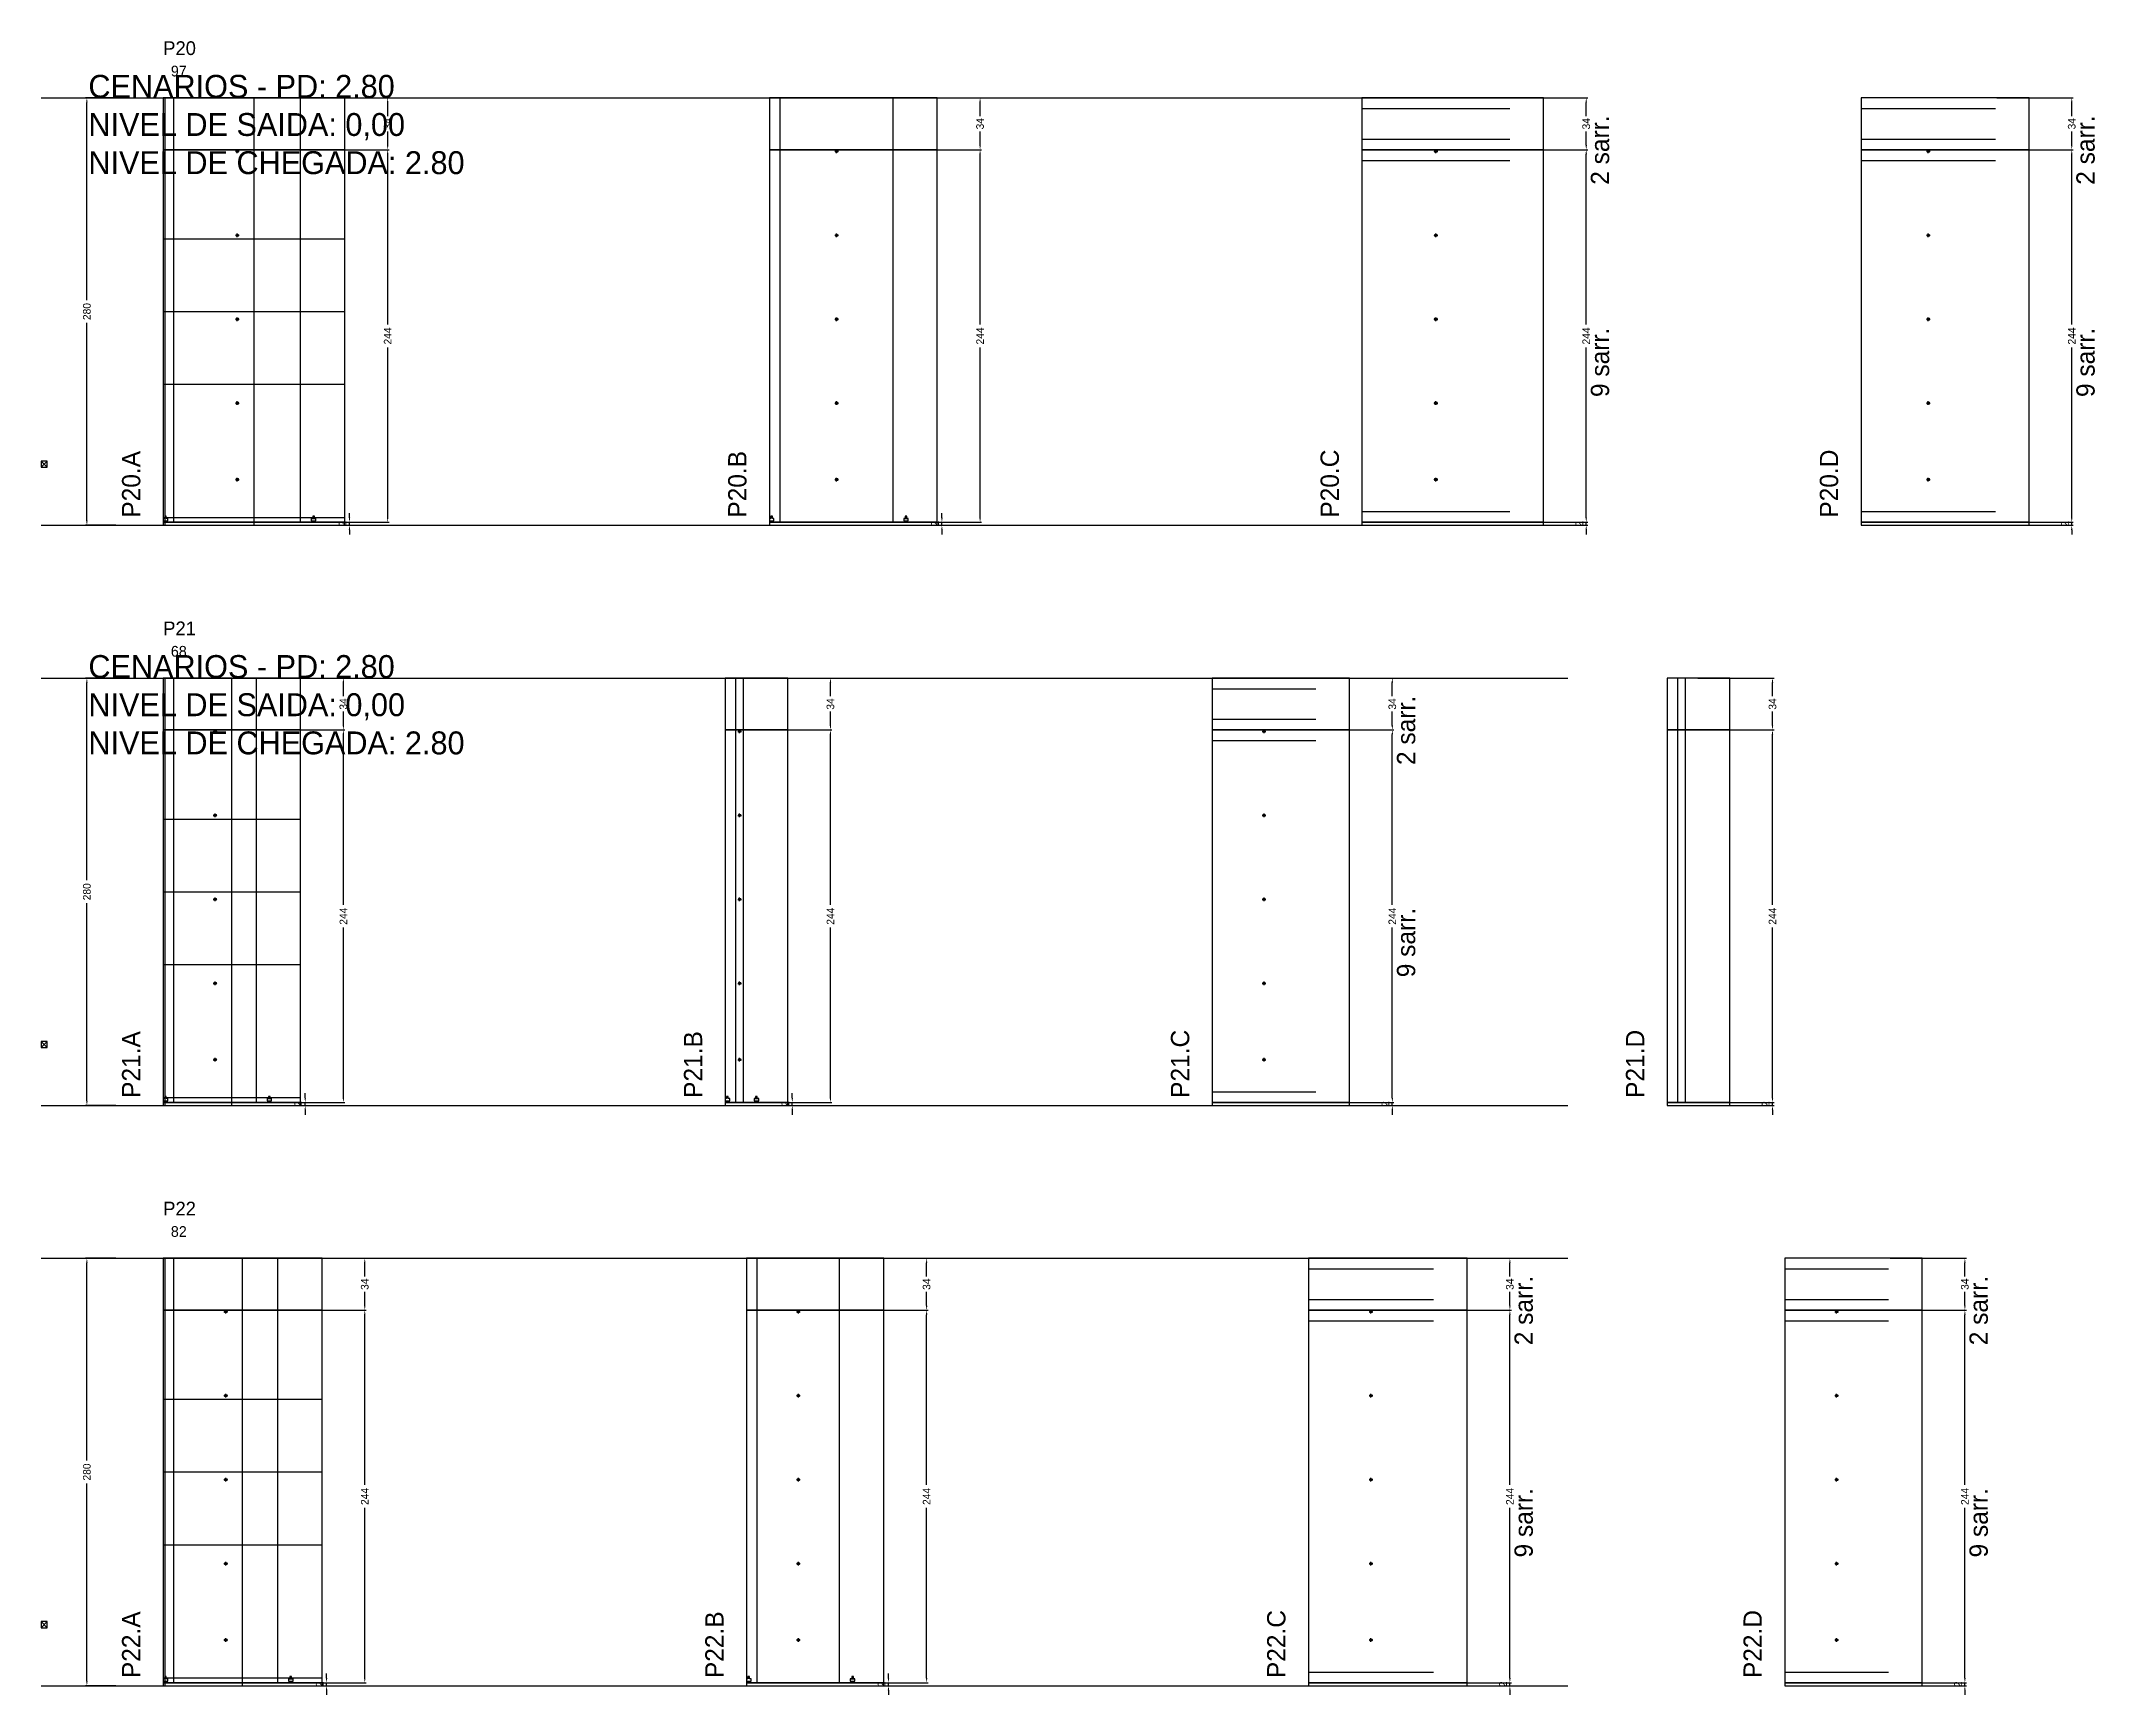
# Model space of a CAD drawing. Header units: centimetres. Extents: x -10500 to 4141, y -7986 to 295.
# Drawn here: x -7000 to -5655, y -7986 to -6903 of the extents above; entities that cross this region are included whole.
import ezdxf

# ---------------------------------------------------------------- set-up
doc = ezdxf.new("R2010")
doc.units = ezdxf.units.CM
doc.linetypes.add('DASHED', pattern=[2, -2])
for name, color, linetype in [('CHAPA', 140, 'Continuous'), ('COTA', 241, 'Continuous'), ('COTAS FURACAO', 16, 'Continuous'), ('Madeira', 30, 'Continuous'), ('MEIO_PONT', 160, 'Continuous'), ('NOMENCLATURA', 7, 'Continuous'), ('Nível', 160, 'Continuous'), ('Painéis', 200, 'Continuous'), ('Perfil Metálico', 150, 'Continuous'), ('SARR_2.2x7', 40, 'Continuous'), ('SARRAFO DE PRESSAO', 200, 'Continuous'), ('texto', 7, 'Continuous'), ('TEXTO_GERAL', 7, 'Continuous')]:
    doc.layers.add(name, color=color, linetype=linetype)
doc.dimstyles.new('PAINEL-NOVA', dxfattribs={"dimtxt": 5, "dimasz": 3, "dimexe": 1, "dimexo": 1, "dimgap": 1, "dimtad": 1, "dimcen": 2.5, "dimazin": 3, "dimtfac": 1, "dimtmove": 0, "dimatfit": 3})

# ---------------------------------------------------------------- blocks, each defined once
blk = doc.blocks.new('_CLOSEDFILLED')
at = {"color": 0, "linetype": 'BYBLOCK'}
blk.add_solid([(-1, 0.16), (0, 0), (-1, -0.16)], dxfattribs=at)
blk = doc.blocks.new('*D469')
for p, q in [((-6951, -6940), (-6971, -6940)), ((-6970, -7072.5), (-6970, -6943)), ((-6970, -7217), (-6970, -7087.5)), ((-6951, -7220), (-6971, -7220))]:
    blk.add_line(p, q)
at = {"layer": 'Defpoints'}
for p in [(-6950, -6940), (-6970, -7220), (-6950, -7220)]:
    blk.add_point(p, dxfattribs=at)
at = {"layer": 'COTA', "xscale": 3, "yscale": 3}
for p, rotation in [((-6970, -6940), 90), ((-6970, -7220), 270)]:
    blk.add_blockref('_CLOSEDFILLED', p, dxfattribs=dict(at, rotation=rotation))
at = {"layer": 'COTA', "insert": (-6970, -7080), "char_height": 5, "attachment_point": 5, "rotation": 90}
blk.add_mtext('280', dxfattribs=at)
blk = doc.blocks.new('MULDURA')
at = {"layer": 'Paineis'}
for p, q in [((0, 0), (4, 4)), ((4, 0), (0, 4))]:
    blk.add_line(p, q, dxfattribs=at)
blk.add_lwpolyline([(0, 0), (4, 0), (4, 4), (0, 4)], close=True, dxfattribs=at)
blk = doc.blocks.new('*D471')
for p, q in [((-6822, -6974), (-6772, -6974)), ((-6773, -7088.5), (-6773, -6977)), ((-6773, -7215), (-6773, -7103.5)), ((-6822, -7218), (-6772, -7218))]:
    blk.add_line(p, q)
at = {"layer": 'Defpoints'}
for p in [(-6823, -6974), (-6823, -7218), (-6773, -7218)]:
    blk.add_point(p, dxfattribs=at)
at = {"layer": 'COTA', "xscale": 3, "yscale": 3}
for p, rotation in [((-6773, -6974), 90), ((-6773, -7218), 270)]:
    blk.add_blockref('_CLOSEDFILLED', p, dxfattribs=dict(at, rotation=rotation))
at = {"layer": 'COTA', "insert": (-6773, -7096), "char_height": 5, "attachment_point": 5, "rotation": 90}
blk.add_mtext('244', dxfattribs=at)
blk = doc.blocks.new('*D472')
for p, q in [((-6822, -6940), (-6772, -6940)), ((-6773, -6952), (-6773, -6943)), ((-6773, -6971), (-6773, -6962)), ((-6822, -6974), (-6772, -6974))]:
    blk.add_line(p, q)
at = {"layer": 'Defpoints'}
for p in [(-6823, -6940), (-6823, -6974), (-6773, -6974)]:
    blk.add_point(p, dxfattribs=at)
at = {"layer": 'COTA', "xscale": 3, "yscale": 3}
for p, rotation in [((-6773, -6940), 90), ((-6773, -6974), 270)]:
    blk.add_blockref('_CLOSEDFILLED', p, dxfattribs=dict(at, rotation=rotation))
at = {"layer": 'COTA', "insert": (-6773, -6957), "char_height": 5, "attachment_point": 5, "rotation": 90}
blk.add_mtext('34', dxfattribs=at)
blk = doc.blocks.new('SLIPTEE')
at = {"layer": 'Paineis'}
blk.add_lwpolyline([(0, 0), (3, 0), (3, 1.5), (2, 1.5), (2, 3), (1, 3), (1, 1.5), (0, 1.5)], close=True, dxfattribs=at)
blk = doc.blocks.new('SLIPTDD')
at = {"layer": 'Paineis'}
blk.add_line((0, 1.5), (3, 1.5), dxfattribs=at)
blk.add_lwpolyline([(0, 0), (3, 0), (3, 1.5), (2, 1.5), (2, 3), (1, 3), (1, 1.5), (0, 1.5)], close=True, dxfattribs=at)
blk = doc.blocks.new('furacao')
at = {"layer": 'COTAS FURACAO'}
for p, q in [((-1.2, 0), (1.2, 0)), ((0, -1.2), (0, 1.2))]:
    blk.add_line(p, q, dxfattribs=at)
blk.add_circle((0, 0), 0.8, dxfattribs=at)
blk = doc.blocks.new('*D474')
for p, q in [((-6434, -6974), (-6384, -6974)), ((-6385, -7088.5), (-6385, -6977)), ((-6385, -7215), (-6385, -7103.5)), ((-6434, -7218), (-6384, -7218))]:
    blk.add_line(p, q)
at = {"layer": 'Defpoints'}
for p in [(-6435, -6974), (-6435, -7218), (-6385, -7218)]:
    blk.add_point(p, dxfattribs=at)
at = {"layer": 'COTA', "xscale": 3, "yscale": 3}
for p, rotation in [((-6385, -6974), 90), ((-6385, -7218), 270)]:
    blk.add_blockref('_CLOSEDFILLED', p, dxfattribs=dict(at, rotation=rotation))
at = {"layer": 'COTA', "insert": (-6385, -7096), "char_height": 5, "attachment_point": 5, "rotation": 90}
blk.add_mtext('244', dxfattribs=at)
blk = doc.blocks.new('*D475')
for p, q in [((-6434, -6940), (-6384, -6940)), ((-6385, -6952), (-6385, -6943)), ((-6385, -6971), (-6385, -6962)), ((-6434, -6974), (-6384, -6974))]:
    blk.add_line(p, q)
at = {"layer": 'Defpoints'}
for p in [(-6435, -6940), (-6435, -6974), (-6385, -6974)]:
    blk.add_point(p, dxfattribs=at)
at = {"layer": 'COTA', "xscale": 3, "yscale": 3}
for p, rotation in [((-6385, -6940), 90), ((-6385, -6974), 270)]:
    blk.add_blockref('_CLOSEDFILLED', p, dxfattribs=dict(at, rotation=rotation))
at = {"layer": 'COTA', "insert": (-6385, -6957), "char_height": 5, "attachment_point": 5, "rotation": 90}
blk.add_mtext('34', dxfattribs=at)
blk = doc.blocks.new('*D477')
for p, q in [((-6037, -6974), (-5987, -6974)), ((-5988, -7088.5), (-5988, -6977)), ((-5988, -7215), (-5988, -7103.5)), ((-6037, -7218), (-5987, -7218))]:
    blk.add_line(p, q)
at = {"layer": 'Defpoints'}
for p in [(-6038, -6974), (-6038, -7218), (-5988, -7218)]:
    blk.add_point(p, dxfattribs=at)
at = {"layer": 'COTA', "xscale": 3, "yscale": 3}
for p, rotation in [((-5988, -6974), 90), ((-5988, -7218), 270)]:
    blk.add_blockref('_CLOSEDFILLED', p, dxfattribs=dict(at, rotation=rotation))
at = {"layer": 'COTA', "insert": (-5988, -7096), "char_height": 5, "attachment_point": 5, "rotation": 90}
blk.add_mtext('244', dxfattribs=at)
blk = doc.blocks.new('*D478')
for p, q in [((-6037, -6940), (-5987, -6940)), ((-5988, -6952), (-5988, -6943)), ((-5988, -6971), (-5988, -6962)), ((-6037, -6974), (-5987, -6974))]:
    blk.add_line(p, q)
at = {"layer": 'Defpoints'}
for p in [(-6038, -6940), (-6038, -6974), (-5988, -6974)]:
    blk.add_point(p, dxfattribs=at)
at = {"layer": 'COTA', "xscale": 3, "yscale": 3}
for p, rotation in [((-5988, -6940), 90), ((-5988, -6974), 270)]:
    blk.add_blockref('_CLOSEDFILLED', p, dxfattribs=dict(at, rotation=rotation))
at = {"layer": 'COTA', "insert": (-5988, -6957), "char_height": 5, "attachment_point": 5, "rotation": 90}
blk.add_mtext('34', dxfattribs=at)
blk = doc.blocks.new('*D480')
for p, q in [((-5719, -6974), (-5669, -6974)), ((-5670, -7088.5), (-5670, -6977)), ((-5670, -7215), (-5670, -7103.5)), ((-5719, -7218), (-5669, -7218))]:
    blk.add_line(p, q)
at = {"layer": 'Defpoints'}
for p in [(-5720, -6974), (-5720, -7218), (-5670, -7218)]:
    blk.add_point(p, dxfattribs=at)
at = {"layer": 'COTA', "xscale": 3, "yscale": 3}
for p, rotation in [((-5670, -6974), 90), ((-5670, -7218), 270)]:
    blk.add_blockref('_CLOSEDFILLED', p, dxfattribs=dict(at, rotation=rotation))
at = {"layer": 'COTA', "insert": (-5670, -7096), "char_height": 5, "attachment_point": 5, "rotation": 90}
blk.add_mtext('244', dxfattribs=at)
blk = doc.blocks.new('*D481')
for p, q in [((-5719, -6940), (-5669, -6940)), ((-5670, -6952), (-5670, -6943)), ((-5670, -6971), (-5670, -6962)), ((-5719, -6974), (-5669, -6974))]:
    blk.add_line(p, q)
at = {"layer": 'Defpoints'}
for p in [(-5720, -6940), (-5720, -6974), (-5670, -6974)]:
    blk.add_point(p, dxfattribs=at)
at = {"layer": 'COTA', "xscale": 3, "yscale": 3}
for p, rotation in [((-5670, -6940), 90), ((-5670, -6974), 270)]:
    blk.add_blockref('_CLOSEDFILLED', p, dxfattribs=dict(at, rotation=rotation))
at = {"layer": 'COTA', "insert": (-5670, -6957), "char_height": 5, "attachment_point": 5, "rotation": 90}
blk.add_mtext('34', dxfattribs=at)
blk = doc.blocks.new('*D495')
for p, q in [((-6951, -7320), (-6971, -7320)), ((-6970, -7452.5), (-6970, -7323)), ((-6970, -7597), (-6970, -7467.5)), ((-6951, -7600), (-6971, -7600))]:
    blk.add_line(p, q)
at = {"layer": 'Defpoints'}
for p in [(-6950, -7320), (-6970, -7600), (-6950, -7600)]:
    blk.add_point(p, dxfattribs=at)
at = {"layer": 'COTA', "xscale": 3, "yscale": 3}
for p, rotation in [((-6970, -7320), 90), ((-6970, -7600), 270)]:
    blk.add_blockref('_CLOSEDFILLED', p, dxfattribs=dict(at, rotation=rotation))
at = {"layer": 'COTA', "insert": (-6970, -7460), "char_height": 5, "attachment_point": 5, "rotation": 90}
blk.add_mtext('280', dxfattribs=at)
blk = doc.blocks.new('*D497')
for p, q in [((-6851, -7354), (-6801, -7354)), ((-6802, -7468.5), (-6802, -7357)), ((-6802, -7595), (-6802, -7483.5)), ((-6851, -7598), (-6801, -7598))]:
    blk.add_line(p, q)
at = {"layer": 'Defpoints'}
for p in [(-6852, -7354), (-6852, -7598), (-6802, -7598)]:
    blk.add_point(p, dxfattribs=at)
at = {"layer": 'COTA', "xscale": 3, "yscale": 3}
for p, rotation in [((-6802, -7354), 90), ((-6802, -7598), 270)]:
    blk.add_blockref('_CLOSEDFILLED', p, dxfattribs=dict(at, rotation=rotation))
at = {"layer": 'COTA', "insert": (-6802, -7476), "char_height": 5, "attachment_point": 5, "rotation": 90}
blk.add_mtext('244', dxfattribs=at)
blk = doc.blocks.new('*D498')
for p, q in [((-6851, -7320), (-6801, -7320)), ((-6802, -7332), (-6802, -7323)), ((-6802, -7351), (-6802, -7342)), ((-6851, -7354), (-6801, -7354))]:
    blk.add_line(p, q)
at = {"layer": 'Defpoints'}
for p in [(-6852, -7320), (-6852, -7354), (-6802, -7354)]:
    blk.add_point(p, dxfattribs=at)
at = {"layer": 'COTA', "xscale": 3, "yscale": 3}
for p, rotation in [((-6802, -7320), 90), ((-6802, -7354), 270)]:
    blk.add_blockref('_CLOSEDFILLED', p, dxfattribs=dict(at, rotation=rotation))
at = {"layer": 'COTA', "insert": (-6802, -7337), "char_height": 5, "attachment_point": 5, "rotation": 90}
blk.add_mtext('34', dxfattribs=at)
blk = doc.blocks.new('*D500')
for p, q in [((-6532, -7354), (-6482, -7354)), ((-6483, -7468.5), (-6483, -7357)), ((-6483, -7595), (-6483, -7483.5)), ((-6532, -7598), (-6482, -7598))]:
    blk.add_line(p, q)
at = {"layer": 'Defpoints'}
for p in [(-6533, -7354), (-6533, -7598), (-6483, -7598)]:
    blk.add_point(p, dxfattribs=at)
at = {"layer": 'COTA', "xscale": 3, "yscale": 3}
for p, rotation in [((-6483, -7354), 90), ((-6483, -7598), 270)]:
    blk.add_blockref('_CLOSEDFILLED', p, dxfattribs=dict(at, rotation=rotation))
at = {"layer": 'COTA', "insert": (-6483, -7476), "char_height": 5, "attachment_point": 5, "rotation": 90}
blk.add_mtext('244', dxfattribs=at)
blk = doc.blocks.new('*D501')
for p, q in [((-6532, -7320), (-6482, -7320)), ((-6483, -7332), (-6483, -7323)), ((-6483, -7351), (-6483, -7342)), ((-6532, -7354), (-6482, -7354))]:
    blk.add_line(p, q)
at = {"layer": 'Defpoints'}
for p in [(-6533, -7320), (-6533, -7354), (-6483, -7354)]:
    blk.add_point(p, dxfattribs=at)
at = {"layer": 'COTA', "xscale": 3, "yscale": 3}
for p, rotation in [((-6483, -7320), 90), ((-6483, -7354), 270)]:
    blk.add_blockref('_CLOSEDFILLED', p, dxfattribs=dict(at, rotation=rotation))
at = {"layer": 'COTA', "insert": (-6483, -7337), "char_height": 5, "attachment_point": 5, "rotation": 90}
blk.add_mtext('34', dxfattribs=at)
blk = doc.blocks.new('*D503')
for p, q in [((-6164, -7354), (-6114, -7354)), ((-6115, -7468.5), (-6115, -7357)), ((-6115, -7595), (-6115, -7483.5)), ((-6164, -7598), (-6114, -7598))]:
    blk.add_line(p, q)
at = {"layer": 'Defpoints'}
for p in [(-6165, -7354), (-6165, -7598), (-6115, -7598)]:
    blk.add_point(p, dxfattribs=at)
at = {"layer": 'COTA', "xscale": 3, "yscale": 3}
for p, rotation in [((-6115, -7354), 90), ((-6115, -7598), 270)]:
    blk.add_blockref('_CLOSEDFILLED', p, dxfattribs=dict(at, rotation=rotation))
at = {"layer": 'COTA', "insert": (-6115, -7476), "char_height": 5, "attachment_point": 5, "rotation": 90}
blk.add_mtext('244', dxfattribs=at)
blk = doc.blocks.new('*D504')
for p, q in [((-6164, -7320), (-6114, -7320)), ((-6115, -7332), (-6115, -7323)), ((-6115, -7351), (-6115, -7342)), ((-6164, -7354), (-6114, -7354))]:
    blk.add_line(p, q)
at = {"layer": 'Defpoints'}
for p in [(-6165, -7320), (-6165, -7354), (-6115, -7354)]:
    blk.add_point(p, dxfattribs=at)
at = {"layer": 'COTA', "xscale": 3, "yscale": 3}
for p, rotation in [((-6115, -7320), 90), ((-6115, -7354), 270)]:
    blk.add_blockref('_CLOSEDFILLED', p, dxfattribs=dict(at, rotation=rotation))
at = {"layer": 'COTA', "insert": (-6115, -7337), "char_height": 5, "attachment_point": 5, "rotation": 90}
blk.add_mtext('34', dxfattribs=at)
blk = doc.blocks.new('*D506')
for p, q in [((-5915, -7354), (-5865, -7354)), ((-5866, -7468.5), (-5866, -7357)), ((-5866, -7595), (-5866, -7483.5)), ((-5915, -7598), (-5865, -7598))]:
    blk.add_line(p, q)
at = {"layer": 'Defpoints'}
for p in [(-5916, -7354), (-5916, -7598), (-5866, -7598)]:
    blk.add_point(p, dxfattribs=at)
at = {"layer": 'COTA', "xscale": 3, "yscale": 3}
for p, rotation in [((-5866, -7354), 90), ((-5866, -7598), 270)]:
    blk.add_blockref('_CLOSEDFILLED', p, dxfattribs=dict(at, rotation=rotation))
at = {"layer": 'COTA', "insert": (-5866, -7476), "char_height": 5, "attachment_point": 5, "rotation": 90}
blk.add_mtext('244', dxfattribs=at)
blk = doc.blocks.new('*D507')
for p, q in [((-5915, -7320), (-5865, -7320)), ((-5866, -7332), (-5866, -7323)), ((-5866, -7351), (-5866, -7342)), ((-5915, -7354), (-5865, -7354))]:
    blk.add_line(p, q)
at = {"layer": 'Defpoints'}
for p in [(-5916, -7320), (-5916, -7354), (-5866, -7354)]:
    blk.add_point(p, dxfattribs=at)
at = {"layer": 'COTA', "xscale": 3, "yscale": 3}
for p, rotation in [((-5866, -7320), 90), ((-5866, -7354), 270)]:
    blk.add_blockref('_CLOSEDFILLED', p, dxfattribs=dict(at, rotation=rotation))
at = {"layer": 'COTA', "insert": (-5866, -7337), "char_height": 5, "attachment_point": 5, "rotation": 90}
blk.add_mtext('34', dxfattribs=at)
blk = doc.blocks.new('*D521')
for p, q in [((-6951, -7700), (-6971, -7700)), ((-6970, -7832.5), (-6970, -7703)), ((-6970, -7977), (-6970, -7847.5)), ((-6951, -7980), (-6971, -7980))]:
    blk.add_line(p, q)
at = {"layer": 'Defpoints'}
for p in [(-6950, -7700), (-6970, -7980), (-6950, -7980)]:
    blk.add_point(p, dxfattribs=at)
at = {"layer": 'COTA', "xscale": 3, "yscale": 3}
for p, rotation in [((-6970, -7700), 90), ((-6970, -7980), 270)]:
    blk.add_blockref('_CLOSEDFILLED', p, dxfattribs=dict(at, rotation=rotation))
at = {"layer": 'COTA', "insert": (-6970, -7840), "char_height": 5, "attachment_point": 5, "rotation": 90}
blk.add_mtext('280', dxfattribs=at)
blk = doc.blocks.new('*D523')
for p, q in [((-6837, -7734), (-6787, -7734)), ((-6788, -7848.5), (-6788, -7737)), ((-6788, -7975), (-6788, -7863.5)), ((-6837, -7978), (-6787, -7978))]:
    blk.add_line(p, q)
at = {"layer": 'Defpoints'}
for p in [(-6838, -7734), (-6838, -7978), (-6788, -7978)]:
    blk.add_point(p, dxfattribs=at)
at = {"layer": 'COTA', "xscale": 3, "yscale": 3}
for p, rotation in [((-6788, -7734), 90), ((-6788, -7978), 270)]:
    blk.add_blockref('_CLOSEDFILLED', p, dxfattribs=dict(at, rotation=rotation))
at = {"layer": 'COTA', "insert": (-6788, -7856), "char_height": 5, "attachment_point": 5, "rotation": 90}
blk.add_mtext('244', dxfattribs=at)
blk = doc.blocks.new('*D524')
for p, q in [((-6837, -7700), (-6787, -7700)), ((-6788, -7712), (-6788, -7703)), ((-6837, -7734), (-6787, -7734)), ((-6788, -7731), (-6788, -7722))]:
    blk.add_line(p, q)
at = {"layer": 'Defpoints'}
for p in [(-6838, -7700), (-6838, -7734), (-6788, -7734)]:
    blk.add_point(p, dxfattribs=at)
at = {"layer": 'COTA', "xscale": 3, "yscale": 3}
for p, rotation in [((-6788, -7700), 90), ((-6788, -7734), 270)]:
    blk.add_blockref('_CLOSEDFILLED', p, dxfattribs=dict(at, rotation=rotation))
at = {"layer": 'COTA', "insert": (-6788, -7717), "char_height": 5, "attachment_point": 5, "rotation": 90}
blk.add_mtext('34', dxfattribs=at)
blk = doc.blocks.new('*D526')
for p, q in [((-6469, -7734), (-6419, -7734)), ((-6420, -7848.5), (-6420, -7737)), ((-6420, -7975), (-6420, -7863.5)), ((-6469, -7978), (-6419, -7978))]:
    blk.add_line(p, q)
at = {"layer": 'Defpoints'}
for p in [(-6470, -7734), (-6470, -7978), (-6420, -7978)]:
    blk.add_point(p, dxfattribs=at)
at = {"layer": 'COTA', "xscale": 3, "yscale": 3}
for p, rotation in [((-6420, -7734), 90), ((-6420, -7978), 270)]:
    blk.add_blockref('_CLOSEDFILLED', p, dxfattribs=dict(at, rotation=rotation))
at = {"layer": 'COTA', "insert": (-6420, -7856), "char_height": 5, "attachment_point": 5, "rotation": 90}
blk.add_mtext('244', dxfattribs=at)
blk = doc.blocks.new('*D527')
for p, q in [((-6469, -7700), (-6419, -7700)), ((-6420, -7712), (-6420, -7703)), ((-6469, -7734), (-6419, -7734)), ((-6420, -7731), (-6420, -7722))]:
    blk.add_line(p, q)
at = {"layer": 'Defpoints'}
for p in [(-6470, -7700), (-6470, -7734), (-6420, -7734)]:
    blk.add_point(p, dxfattribs=at)
at = {"layer": 'COTA', "xscale": 3, "yscale": 3}
for p, rotation in [((-6420, -7700), 90), ((-6420, -7734), 270)]:
    blk.add_blockref('_CLOSEDFILLED', p, dxfattribs=dict(at, rotation=rotation))
at = {"layer": 'COTA', "insert": (-6420, -7717), "char_height": 5, "attachment_point": 5, "rotation": 90}
blk.add_mtext('34', dxfattribs=at)
blk = doc.blocks.new('*D529')
for p, q in [((-6087, -7734), (-6037, -7734)), ((-6038, -7848.5), (-6038, -7737)), ((-6038, -7975), (-6038, -7863.5)), ((-6087, -7978), (-6037, -7978))]:
    blk.add_line(p, q)
at = {"layer": 'Defpoints'}
for p in [(-6088, -7734), (-6088, -7978), (-6038, -7978)]:
    blk.add_point(p, dxfattribs=at)
at = {"layer": 'COTA', "xscale": 3, "yscale": 3}
for p, rotation in [((-6038, -7734), 90), ((-6038, -7978), 270)]:
    blk.add_blockref('_CLOSEDFILLED', p, dxfattribs=dict(at, rotation=rotation))
at = {"layer": 'COTA', "insert": (-6038, -7856), "char_height": 5, "attachment_point": 5, "rotation": 90}
blk.add_mtext('244', dxfattribs=at)
blk = doc.blocks.new('*D530')
for p, q in [((-6087, -7700), (-6037, -7700)), ((-6038, -7712), (-6038, -7703)), ((-6087, -7734), (-6037, -7734)), ((-6038, -7731), (-6038, -7722))]:
    blk.add_line(p, q)
at = {"layer": 'Defpoints'}
for p in [(-6088, -7700), (-6088, -7734), (-6038, -7734)]:
    blk.add_point(p, dxfattribs=at)
at = {"layer": 'COTA', "xscale": 3, "yscale": 3}
for p, rotation in [((-6038, -7700), 90), ((-6038, -7734), 270)]:
    blk.add_blockref('_CLOSEDFILLED', p, dxfattribs=dict(at, rotation=rotation))
at = {"layer": 'COTA', "insert": (-6038, -7717), "char_height": 5, "attachment_point": 5, "rotation": 90}
blk.add_mtext('34', dxfattribs=at)
blk = doc.blocks.new('*D532')
for p, q in [((-5789, -7734), (-5739, -7734)), ((-5740, -7848.5), (-5740, -7737)), ((-5740, -7975), (-5740, -7863.5)), ((-5789, -7978), (-5739, -7978))]:
    blk.add_line(p, q)
at = {"layer": 'Defpoints'}
for p in [(-5790, -7734), (-5790, -7978), (-5740, -7978)]:
    blk.add_point(p, dxfattribs=at)
at = {"layer": 'COTA', "xscale": 3, "yscale": 3}
for p, rotation in [((-5740, -7734), 90), ((-5740, -7978), 270)]:
    blk.add_blockref('_CLOSEDFILLED', p, dxfattribs=dict(at, rotation=rotation))
at = {"layer": 'COTA', "insert": (-5740, -7856), "char_height": 5, "attachment_point": 5, "rotation": 90}
blk.add_mtext('244', dxfattribs=at)
blk = doc.blocks.new('*D533')
for p, q in [((-5789, -7700), (-5739, -7700)), ((-5740, -7712), (-5740, -7703)), ((-5789, -7734), (-5739, -7734)), ((-5740, -7731), (-5740, -7722))]:
    blk.add_line(p, q)
at = {"layer": 'Defpoints'}
for p in [(-5790, -7700), (-5790, -7734), (-5740, -7734)]:
    blk.add_point(p, dxfattribs=at)
at = {"layer": 'COTA', "xscale": 3, "yscale": 3}
for p, rotation in [((-5740, -7700), 90), ((-5740, -7734), 270)]:
    blk.add_blockref('_CLOSEDFILLED', p, dxfattribs=dict(at, rotation=rotation))
at = {"layer": 'COTA', "insert": (-5740, -7717), "char_height": 5, "attachment_point": 5, "rotation": 90}
blk.add_mtext('34', dxfattribs=at)

msp = doc.modelspace()

# ---------------------------------------------------------------- linework, layer by layer
at = {"layer": 'CHAPA'}
for points in [[(-6920, -7220), (-6918.8, -7220), (-6918.8, -6940), (-6920, -6940)], [(-6920, -7600), (-6918.8, -7600), (-6918.8, -7320), (-6920, -7320)], [(-6920, -7980), (-6918.8, -7980), (-6918.8, -7700), (-6920, -7700)]]:
    msp.add_lwpolyline(points, close=True, dxfattribs=at)
at = {"layer": 'Madeira'}
for points in [[(-6920, -7032.4), (-6801, -7032.4)], [(-6920, -7127.6), (-6801, -7127.6)], [(-6920, -7412.4), (-6830, -7412.4)], [(-6920, -7507.6), (-6830, -7507.6)], [(-6920, -7792.4), (-6816, -7792.4)], [(-6920, -7887.6), (-6816, -7887.6)]]:
    msp.add_lwpolyline(points, dxfattribs=at)
at = {"layer": 'MEIO_PONT'}
for points in [[(-6920, -7080), (-6801, -7080)], [(-6920, -7460), (-6830, -7460)], [(-6920, -7840), (-6816, -7840)]]:
    msp.add_lwpolyline(points, dxfattribs=at)
at = {"layer": 'Nível', "linetype": 'DASHED'}
for points in [[(-7000, -6940), (-6000, -6940)], [(-7000, -7220), (-6000, -7220)], [(-7000, -7320), (-6000, -7320)], [(-7000, -7600), (-6000, -7600)], [(-7000, -7700), (-6000, -7700)], [(-7000, -7980), (-6000, -7980)]]:
    msp.add_lwpolyline(points, dxfattribs=at)
at = {"layer": 'Painéis'}
for points in [[(-6920, -6974), (-6801, -6974), (-6801, -6940), (-6920, -6940)], [(-6920, -7220), (-6801, -7220), (-6801, -6940), (-6920, -6940)], [(-6523, -6974), (-6413, -6974), (-6413, -6940), (-6523, -6940)], [(-6135, -6974), (-6016, -6974), (-6016, -6940), (-6135, -6940)], [(-5808, -6974), (-5698, -6974), (-5698, -6940), (-5808, -6940)], [(-6920, -7218), (-6801, -7218), (-6801, -6974), (-6920, -6974)], [(-6523, -7218), (-6413, -7218), (-6413, -6974), (-6523, -6974)], [(-6135, -7218), (-6016, -7218), (-6016, -6974), (-6135, -6974)], [(-5808, -7218), (-5698, -7218), (-5698, -6974), (-5808, -6974)], [(-6920, -7220), (-6801, -7220), (-6801, -7218), (-6920, -7218)], [(-6523, -7220), (-6413, -7220), (-6413, -7218), (-6523, -7218)], [(-6135, -7220), (-6016, -7220), (-6016, -7218), (-6135, -7218)], [(-5808, -7220), (-5698, -7220), (-5698, -7218), (-5808, -7218)], [(-6920, -7354), (-6830, -7354), (-6830, -7320), (-6920, -7320)], [(-6920, -7600), (-6830, -7600), (-6830, -7320), (-6920, -7320)], [(-6552, -7354), (-6511, -7354), (-6511, -7320), (-6552, -7320)], [(-6233, -7354), (-6143, -7354), (-6143, -7320), (-6233, -7320)], [(-5935, -7354), (-5894, -7354), (-5894, -7320), (-5935, -7320)], [(-6920, -7598), (-6830, -7598), (-6830, -7354), (-6920, -7354)], [(-6552, -7598), (-6511, -7598), (-6511, -7354), (-6552, -7354)], [(-6233, -7598), (-6143, -7598), (-6143, -7354), (-6233, -7354)], [(-5935, -7598), (-5894, -7598), (-5894, -7354), (-5935, -7354)], [(-6920, -7600), (-6830, -7600), (-6830, -7598), (-6920, -7598)], [(-6552, -7600), (-6511, -7600), (-6511, -7598), (-6552, -7598)], [(-6233, -7600), (-6143, -7600), (-6143, -7598), (-6233, -7598)], [(-5935, -7600), (-5894, -7600), (-5894, -7598), (-5935, -7598)], [(-6920, -7734), (-6816, -7734), (-6816, -7700), (-6920, -7700)], [(-6920, -7980), (-6816, -7980), (-6816, -7700), (-6920, -7700)], [(-6538, -7734), (-6448, -7734), (-6448, -7700), (-6538, -7700)], [(-6170, -7734), (-6066, -7734), (-6066, -7700), (-6170, -7700)], [(-5858, -7734), (-5768, -7734), (-5768, -7700), (-5858, -7700)], [(-6920, -7978), (-6816, -7978), (-6816, -7734), (-6920, -7734)], [(-6538, -7978), (-6448, -7978), (-6448, -7734), (-6538, -7734)], [(-6170, -7978), (-6066, -7978), (-6066, -7734), (-6170, -7734)], [(-5858, -7978), (-5768, -7978), (-5768, -7734), (-5858, -7734)], [(-6920, -7980), (-6816, -7980), (-6816, -7978), (-6920, -7978)], [(-6538, -7980), (-6448, -7980), (-6448, -7978), (-6538, -7978)], [(-6170, -7980), (-6066, -7980), (-6066, -7978), (-6170, -7978)], [(-5858, -7980), (-5768, -7980), (-5768, -7978), (-5858, -7978)]]:
    msp.add_lwpolyline(points, close=True, dxfattribs=at)
at = {"layer": 'Perfil Metálico'}
for p, q in [((-6860.5, -7220), (-6860.5, -6940)), ((-6875, -7600), (-6875, -7320)), ((-6868, -7980), (-6868, -7700))]:
    msp.add_line(p, q, dxfattribs=at)
at = {"layer": 'SARR_2.2x7'}
for points in [[(-6913, -6974), (-6913, -6940)], [(-6830, -6974), (-6830, -6940)], [(-6516, -6974), (-6516, -6940)], [(-6442, -6974), (-6442, -6940)], [(-6135, -6947), (-6038, -6947)], [(-5808, -6947), (-5720, -6947)], [(-6135, -6967), (-6038, -6967)], [(-5808, -6967), (-5720, -6967)], [(-6135, -6981), (-6038, -6981)], [(-5808, -6981), (-5720, -6981)], [(-6135, -7211), (-6038, -7211)], [(-5808, -7211), (-5720, -7211)], [(-6913, -7354), (-6913, -7320)], [(-6859, -7354), (-6859, -7320)], [(-6545, -7354), (-6545, -7320)], [(-6540, -7354), (-6540, -7320)], [(-6233, -7327), (-6165, -7327)], [(-5928, -7354), (-5928, -7320)], [(-5923, -7354), (-5923, -7320)], [(-6233, -7347), (-6165, -7347)], [(-6233, -7361), (-6165, -7361)], [(-6233, -7591), (-6165, -7591)], [(-6913, -7734), (-6913, -7700)], [(-6845, -7734), (-6845, -7700)], [(-6531, -7734), (-6531, -7700)], [(-6477, -7734), (-6477, -7700)], [(-6170, -7707), (-6088, -7707)], [(-5858, -7707), (-5790, -7707)], [(-6170, -7727), (-6088, -7727)], [(-5858, -7727), (-5790, -7727)], [(-6170, -7741), (-6088, -7741)], [(-5858, -7741), (-5790, -7741)], [(-6170, -7971), (-6088, -7971)], [(-5858, -7971), (-5790, -7971)]]:
    msp.add_lwpolyline(points, dxfattribs=at)
at = {"layer": 'SARR_2.2x7', "linetype": 'DASHED'}
for points in [[(-6913, -7218), (-6913, -6974)], [(-6830, -7218), (-6830, -6974)], [(-6516, -7218), (-6516, -6974)], [(-6442, -7218), (-6442, -6974)], [(-6913, -7598), (-6913, -7354)], [(-6859, -7598), (-6859, -7354)], [(-6545, -7598), (-6545, -7354)], [(-6540, -7598), (-6540, -7354)], [(-5928, -7598), (-5928, -7354)], [(-5923, -7598), (-5923, -7354)], [(-6913, -7978), (-6913, -7734)], [(-6845, -7978), (-6845, -7734)], [(-6531, -7978), (-6531, -7734)], [(-6477, -7978), (-6477, -7734)]]:
    msp.add_lwpolyline(points, dxfattribs=at)
at = {"layer": 'SARRAFO DE PRESSAO'}
for points in [[(-6920, -7220), (-6801, -7220), (-6801, -7215), (-6920, -7215)], [(-6920, -7600), (-6830, -7600), (-6830, -7595), (-6920, -7595)], [(-6920, -7980), (-6816, -7980), (-6816, -7975), (-6920, -7975)]]:
    msp.add_lwpolyline(points, close=True, dxfattribs=at)

# ---------------------------------------------------------------- block references
at = {"layer": 'COTA'}
for name, p in [('furacao', (-6871.5, -6975)), ('furacao', (-6479, -6975)), ('furacao', (-6086.5, -6975)), ('furacao', (-5764, -6975)), ('furacao', (-6871.5, -7030)), ('furacao', (-6479, -7030)), ('furacao', (-6086.5, -7030)), ('furacao', (-5764, -7030)), ('furacao', (-6871.5, -7085)), ('furacao', (-6479, -7085)), ('furacao', (-6086.5, -7085)), ('furacao', (-5764, -7085)), ('furacao', (-6871.5, -7140)), ('furacao', (-6479, -7140)), ('furacao', (-6086.5, -7140)), ('furacao', (-5764, -7140)), ('MULDURA', (-7000, -7182)), ('furacao', (-6871.5, -7190)), ('furacao', (-6479, -7190)), ('furacao', (-6086.5, -7190)), ('furacao', (-5764, -7190)), ('SLIPTEE', (-6920, -7217)), ('SLIPTDD', (-6823, -7217)), ('SLIPTEE', (-6523, -7217)), ('SLIPTDD', (-6435, -7217)), ('furacao', (-6886, -7355)), ('furacao', (-6542.5, -7355)), ('furacao', (-6199, -7355)), ('furacao', (-6886, -7410)), ('furacao', (-6542.5, -7410)), ('furacao', (-6199, -7410)), ('furacao', (-6886, -7465)), ('furacao', (-6542.5, -7465)), ('furacao', (-6199, -7465)), ('furacao', (-6886, -7520)), ('furacao', (-6542.5, -7520)), ('furacao', (-6199, -7520)), ('MULDURA', (-7000, -7562)), ('furacao', (-6886, -7570)), ('furacao', (-6542.5, -7570)), ('furacao', (-6199, -7570)), ('SLIPTEE', (-6920, -7597)), ('SLIPTDD', (-6852, -7597)), ('SLIPTEE', (-6552, -7597)), ('SLIPTDD', (-6533, -7597)), ('furacao', (-6879, -7735)), ('furacao', (-6504, -7735)), ('furacao', (-6129, -7735)), ('furacao', (-5824, -7735)), ('furacao', (-6879, -7790)), ('furacao', (-6504, -7790)), ('furacao', (-6129, -7790)), ('furacao', (-5824, -7790)), ('furacao', (-6879, -7845)), ('furacao', (-6504, -7845)), ('furacao', (-6129, -7845)), ('furacao', (-5824, -7845)), ('furacao', (-6879, -7900)), ('furacao', (-6504, -7900)), ('furacao', (-6129, -7900)), ('furacao', (-5824, -7900)), ('MULDURA', (-7000, -7942)), ('furacao', (-6879, -7950)), ('furacao', (-6504, -7950)), ('furacao', (-6129, -7950)), ('furacao', (-5824, -7950)), ('SLIPTEE', (-6920, -7977)), ('SLIPTDD', (-6838, -7977)), ('SLIPTEE', (-6538, -7977)), ('SLIPTDD', (-6470, -7977))]:
    msp.add_blockref(name, p, dxfattribs=at)

# ---------------------------------------------------------------- texts
at = {"layer": 'NOMENCLATURA'}
for s, p in [('CENARIOS - PD: 2.80', (-6969, -6940)), ('NIVEL DE SAIDA: 0,00', (-6969, -6965)), ('NIVEL DE CHEGADA: 2.80', (-6969, -6990)), ('CENARIOS - PD: 2.80', (-6969, -7320)), ('NIVEL DE SAIDA: 0,00', (-6969, -7345)), ('NIVEL DE CHEGADA: 2.80', (-6969, -7370))]:
    msp.add_text(s, height=15, dxfattribs=at).set_placement(p)
for s, p in [('2 sarr.', (-5973, -6997)), ('2 sarr.', (-5655, -6997)), ('9 sarr.', (-5973, -7136)), ('9 sarr.', (-5655, -7136)), ('P20.A', (-6935, -7215)), ('P20.B', (-6538, -7215)), ('P20.C', (-6150, -7215)), ('P20.D', (-5823, -7215)), ('2 sarr.', (-6100, -7377)), ('9 sarr.', (-6100, -7516)), ('P21.A', (-6935, -7595)), ('P21.B', (-6567, -7595)), ('P21.C', (-6248, -7595)), ('P21.D', (-5950, -7595)), ('2 sarr.', (-6023, -7757)), ('2 sarr.', (-5725, -7757)), ('9 sarr.', (-6023, -7896)), ('9 sarr.', (-5725, -7896)), ('P22.A', (-6935, -7975)), ('P22.B', (-6553, -7975)), ('P22.C', (-6185, -7975)), ('P22.D', (-5873, -7975))]:
    msp.add_text(s, height=12, rotation=90, dxfattribs=at).set_placement(p)
at = {"layer": 'texto'}
for s, p in [('97', (-6915, -6926)), ('68', (-6915, -7306)), ('82', (-6915, -7686))]:
    msp.add_text(s, height=7, dxfattribs=at).set_placement(p)
at = {"layer": 'TEXTO_GERAL'}
for s, p in [('P20', (-6920, -6912)), ('P21', (-6920, -7292)), ('P22', (-6920, -7672))]:
    msp.add_text(s, height=9, dxfattribs=at).set_placement(p)

# ---------------------------------------------------------------- dimensions: what is measured, and where the dimension line sits
at = {"layer": 'COTA'}
for base, p1, p2, picture, middle in [((-6970, -7220), (-6950, -7220), (-6950, -6940), '*D469', (-6970, -7080)), ((-6773, -6974), (-6823, -6974), (-6823, -6940), '*D472', (-6773, -6957)), ((-6385, -6974), (-6435, -6974), (-6435, -6940), '*D475', (-6385, -6957)), ((-5988, -6974), (-6038, -6974), (-6038, -6940), '*D478', (-5988, -6957)), ((-5670, -6974), (-5720, -6974), (-5720, -6940), '*D481', (-5670, -6957)), ((-6773, -7218), (-6823, -7218), (-6823, -6974), '*D471', (-6773, -7096)), ((-6385, -7218), (-6435, -7218), (-6435, -6974), '*D474', (-6385, -7096)), ((-5988, -7218), (-6038, -7218), (-6038, -6974), '*D477', (-5988, -7096)), ((-5670, -7218), (-5720, -7218), (-5720, -6974), '*D480', (-5670, -7096)), ((-6970, -7600), (-6950, -7600), (-6950, -7320), '*D495', (-6970, -7460)), ((-6802, -7354), (-6852, -7354), (-6852, -7320), '*D498', (-6802, -7337)), ((-6483, -7354), (-6533, -7354), (-6533, -7320), '*D501', (-6483, -7337)), ((-6115, -7354), (-6165, -7354), (-6165, -7320), '*D504', (-6115, -7337)), ((-5866, -7354), (-5916, -7354), (-5916, -7320), '*D507', (-5866, -7337)), ((-6802, -7598), (-6852, -7598), (-6852, -7354), '*D497', (-6802, -7476)), ((-6483, -7598), (-6533, -7598), (-6533, -7354), '*D500', (-6483, -7476)), ((-6115, -7598), (-6165, -7598), (-6165, -7354), '*D503', (-6115, -7476)), ((-5866, -7598), (-5916, -7598), (-5916, -7354), '*D506', (-5866, -7476)), ((-6970, -7980), (-6950, -7980), (-6950, -7700), '*D521', (-6970, -7840)), ((-6788, -7734), (-6838, -7734), (-6838, -7700), '*D524', (-6788, -7717)), ((-6420, -7734), (-6470, -7734), (-6470, -7700), '*D527', (-6420, -7717)), ((-6038, -7734), (-6088, -7734), (-6088, -7700), '*D530', (-6038, -7717)), ((-5740, -7734), (-5790, -7734), (-5790, -7700), '*D533', (-5740, -7717)), ((-6788, -7978), (-6838, -7978), (-6838, -7734), '*D523', (-6788, -7856)), ((-6420, -7978), (-6470, -7978), (-6470, -7734), '*D526', (-6420, -7856)), ((-6038, -7978), (-6088, -7978), (-6088, -7734), '*D529', (-6038, -7856)), ((-5740, -7978), (-5790, -7978), (-5790, -7734), '*D532', (-5740, -7856))]:
    dim = msp.add_linear_dim(base=base, p1=p1, p2=p2, angle=90, dimstyle='PAINEL-NOVA', dxfattribs=at)
    dim.commit()
    dim.dimension.update_dxf_attribs({"geometry": picture, "text_midpoint": middle})
for base, p1, p2 in [((-6798, -7220), (-6823, -7220), (-6823, -7218)), ((-6410, -7220), (-6435, -7220), (-6435, -7218)), ((-5988, -7220), (-6038, -7220), (-6038, -7218)), ((-5670, -7220), (-5720, -7220), (-5720, -7218)), ((-6827, -7600), (-6852, -7600), (-6852, -7598)), ((-6508, -7600), (-6533, -7600), (-6533, -7598)), ((-6115, -7600), (-6165, -7600), (-6165, -7598)), ((-5866, -7600), (-5916, -7600), (-5916, -7598)), ((-6813, -7980), (-6838, -7980), (-6838, -7978)), ((-6445, -7980), (-6470, -7980), (-6470, -7978)), ((-6038, -7980), (-6088, -7980), (-6088, -7978)), ((-5740, -7980), (-5790, -7980), (-5790, -7978))]:
    msp.add_linear_dim(base=base, p1=p1, p2=p2, angle=90, dimstyle='PAINEL-NOVA', dxfattribs=at).render()

doc.saveas('drawing.dxf')
